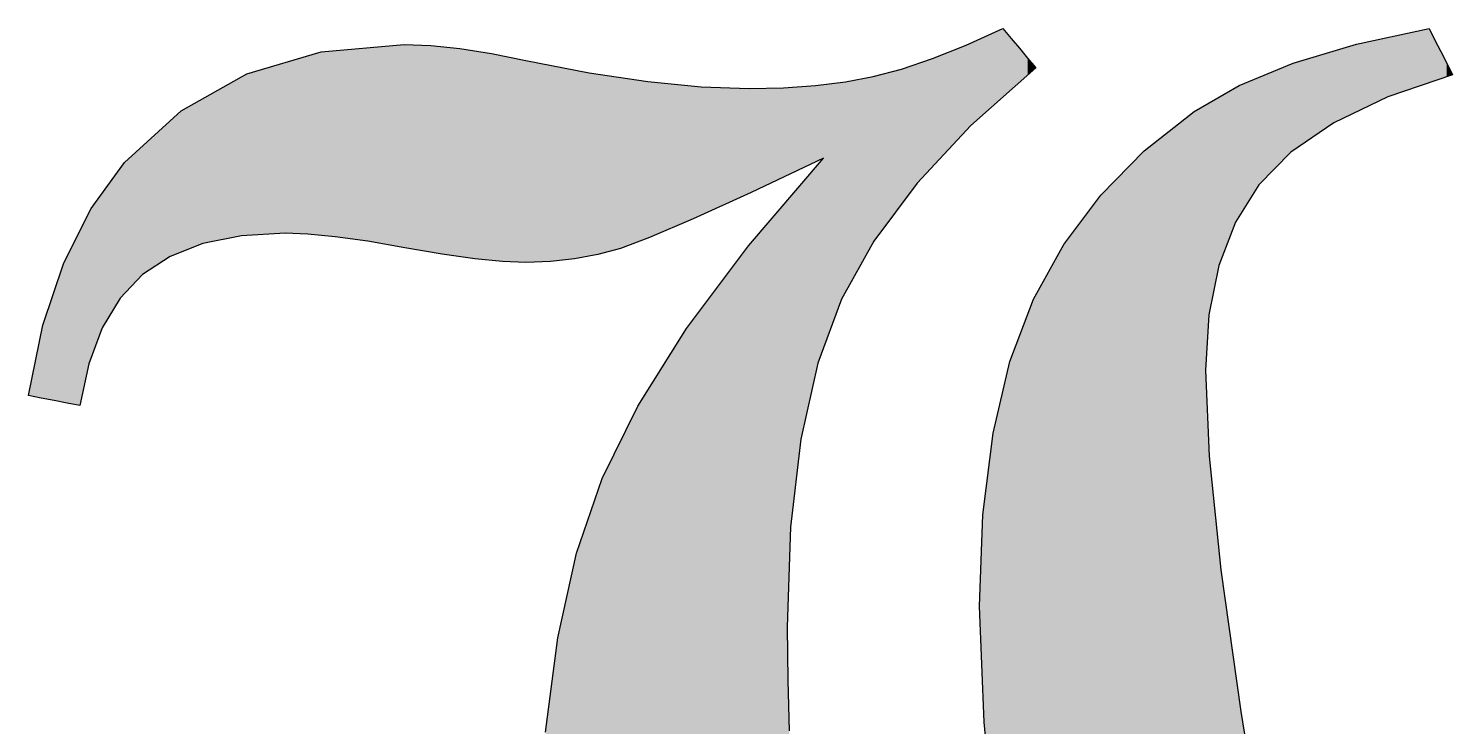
# Model space of a CAD drawing. Extents: x 71.7 to 141.5, y 142.1 to 180.9.
# Drawn here: x 116.4 to 126.81, y 175.79 to 180.89 of the extents above; entities that cross this region are included whole.
import ezdxf

# ---------------------------------------------------------------- set-up
doc = ezdxf.new("R2010")
doc.units = 0
doc.layers.add('SVG8', color=7, linetype='CONTINUOUS')

# ---------------------------------------------------------------- blocks, each defined once
blk = doc.blocks.new('*U5')
at = {"layer": 'SVG8', "color": 7}
for points in [[(123.388, 180.264), (123.38, 180.821), (123.388, 180.825)], [(123.454, 180.322), (123.388, 180.825), (123.454, 180.855)], [(123.388, 180.264), (123.388, 180.825), (123.454, 180.322)], [(123.483, 180.348), (123.454, 180.855), (123.483, 180.868)], [(123.454, 180.322), (123.454, 180.855), (123.483, 180.348)], [(123.487, 180.352), (123.483, 180.868), (123.487, 180.87)], [(123.483, 180.348), (123.483, 180.868), (123.487, 180.352)], [(123.526, 180.387), (123.487, 180.87), (123.526, 180.887)], [(123.487, 180.352), (123.487, 180.87), (123.526, 180.387)], [(123.526, 180.387), (123.526, 180.887), (123.577, 180.432)], [(123.577, 180.432), (123.526, 180.887), (123.577, 180.826)], [(123.577, 180.432), (123.577, 180.826), (123.586, 180.44)], [(123.586, 180.44), (123.577, 180.826), (123.586, 180.815)], [(126.642, 180.491), (126.339, 180.822), (126.642, 180.887)], [(126.642, 180.491), (126.642, 180.887), (126.684, 180.506)], [(126.684, 180.506), (126.642, 180.887), (126.684, 180.803)], [(118.645, 179.366), (118.551, 180.717), (118.645, 180.725)], [(118.709, 179.357), (118.645, 180.725), (118.709, 180.731)], [(118.645, 179.366), (118.645, 180.725), (118.709, 179.357)], [(118.876, 179.334), (118.709, 180.731), (118.876, 180.746)], [(118.709, 179.357), (118.709, 180.731), (118.876, 179.334)], [(118.876, 179.334), (118.876, 180.746), (118.882, 179.333)], [(118.882, 179.333), (118.876, 180.746), (118.882, 180.746)], [(118.941, 179.322), (118.882, 180.746), (118.941, 180.752)], [(118.882, 179.333), (118.882, 180.746), (118.941, 179.322)], [(118.98, 179.316), (118.941, 180.752), (118.98, 180.755)], [(118.941, 179.322), (118.941, 180.752), (118.98, 179.316)], [(119.064, 179.301), (118.98, 180.755), (119.064, 180.763)], [(118.98, 179.316), (118.98, 180.755), (119.064, 179.301)], [(119.148, 179.287), (119.064, 180.763), (119.148, 180.77)], [(119.064, 179.301), (119.064, 180.763), (119.148, 179.287)], [(119.148, 179.287), (119.148, 180.77), (119.154, 179.286)], [(119.154, 179.286), (119.148, 180.77), (119.154, 180.77)], [(119.154, 179.286), (119.154, 180.77), (119.256, 179.268)], [(119.256, 179.268), (119.154, 180.77), (119.256, 180.766)], [(119.256, 179.268), (119.256, 180.766), (119.343, 179.253)], [(119.343, 179.253), (119.256, 180.766), (119.343, 180.763)], [(119.343, 179.253), (119.343, 180.763), (119.361, 179.25)], [(119.361, 179.25), (119.343, 180.763), (119.361, 180.761)], [(119.361, 179.25), (119.361, 180.761), (119.427, 179.239)], [(119.427, 179.239), (119.361, 180.761), (119.427, 180.754)], [(119.427, 179.239), (119.427, 180.754), (119.475, 179.232)], [(119.475, 179.232), (119.427, 180.754), (119.475, 180.749)], [(119.475, 179.232), (119.475, 180.749), (119.556, 179.22)], [(119.556, 179.22), (119.475, 180.749), (119.556, 180.741)], [(119.556, 179.22), (119.556, 180.741), (119.597, 179.215)], [(119.597, 179.215), (119.556, 180.741), (119.597, 180.734)], [(119.597, 179.215), (119.597, 180.734), (119.665, 179.205)], [(119.665, 179.205), (119.597, 180.734), (119.665, 180.724)], [(119.665, 179.205), (119.665, 180.724), (119.726, 179.199)], [(119.726, 179.199), (119.665, 180.724), (119.726, 180.714)], [(123.258, 180.142), (123.075, 180.693), (123.258, 180.766)], [(123.292, 180.179), (123.258, 180.766), (123.292, 180.782)], [(123.258, 180.142), (123.258, 180.766), (123.292, 180.179)], [(123.355, 180.235), (123.292, 180.782), (123.355, 180.81)], [(123.292, 180.179), (123.292, 180.782), (123.355, 180.235)], [(123.364, 180.242), (123.355, 180.81), (123.364, 180.814)], [(123.355, 180.235), (123.355, 180.81), (123.364, 180.242)], [(123.38, 180.256), (123.364, 180.814), (123.38, 180.821)], [(123.364, 180.242), (123.364, 180.814), (123.38, 180.256)], [(123.38, 180.256), (123.38, 180.821), (123.388, 180.264)], [(123.586, 180.44), (123.586, 180.815), (123.629, 180.477)], [(123.629, 180.477), (123.586, 180.815), (123.629, 180.764)], [(123.629, 180.477), (123.629, 180.764), (123.646, 180.493)], [(123.646, 180.493), (123.629, 180.764), (123.646, 180.743)], [(123.646, 180.493), (123.646, 180.743), (123.652, 180.498)], [(123.652, 180.498), (123.646, 180.743), (123.652, 180.736)], [(123.652, 180.498), (123.652, 180.736), (123.706, 180.546)], [(123.706, 180.546), (123.652, 180.736), (123.706, 180.671)], [(125.937, 180.192), (125.934, 180.72), (125.937, 180.72)], [(125.946, 180.198), (125.937, 180.72), (125.946, 180.723)], [(125.937, 180.192), (125.937, 180.72), (125.946, 180.198)], [(125.955, 180.202), (125.946, 180.723), (125.955, 180.726)], [(125.946, 180.198), (125.946, 180.723), (125.955, 180.202)], [(125.968, 180.209), (125.955, 180.726), (125.968, 180.73)], [(125.955, 180.202), (125.955, 180.726), (125.968, 180.209)], [(125.973, 180.211), (125.968, 180.73), (125.973, 180.731)], [(125.968, 180.209), (125.968, 180.73), (125.973, 180.211)], [(126.11, 180.277), (125.973, 180.731), (126.11, 180.772)], [(125.973, 180.211), (125.973, 180.731), (126.11, 180.277)], [(126.339, 180.387), (126.11, 180.772), (126.339, 180.822)], [(126.11, 180.277), (126.11, 180.772), (126.339, 180.387)], [(126.339, 180.387), (126.339, 180.822), (126.642, 180.491)], [(126.684, 180.506), (126.684, 180.803), (126.727, 180.521)], [(126.727, 180.521), (126.684, 180.803), (126.727, 180.719)], [(118.28, 179.393), (118.198, 180.614), (118.28, 180.639)], [(118.37, 179.389), (118.28, 180.639), (118.37, 180.666)], [(118.28, 179.393), (118.28, 180.639), (118.37, 179.389)], [(118.445, 179.386), (118.37, 180.666), (118.445, 180.688)], [(118.37, 179.389), (118.37, 180.666), (118.445, 179.386)], [(118.475, 179.383), (118.445, 180.688), (118.475, 180.697)], [(118.445, 179.386), (118.445, 180.688), (118.475, 179.383)], [(118.505, 179.38), (118.475, 180.697), (118.505, 180.706)], [(118.475, 179.383), (118.475, 180.697), (118.505, 179.38)], [(118.54, 179.377), (118.505, 180.706), (118.54, 180.716)], [(118.505, 179.38), (118.505, 180.706), (118.54, 179.377)], [(118.54, 179.377), (118.54, 180.716), (118.541, 179.377)], [(118.541, 179.377), (118.54, 180.716), (118.541, 180.716)], [(118.551, 179.376), (118.541, 180.716), (118.551, 180.717)], [(118.541, 179.377), (118.541, 180.716), (118.551, 179.376)], [(118.551, 179.376), (118.551, 180.717), (118.645, 179.366)], [(119.726, 179.199), (119.726, 180.714), (119.788, 179.193)], [(119.788, 179.193), (119.726, 180.714), (119.788, 180.704)], [(119.788, 179.193), (119.788, 180.704), (119.811, 179.191)], [(119.811, 179.191), (119.788, 180.704), (119.811, 180.699)], [(119.811, 179.191), (119.811, 180.699), (119.868, 179.185)], [(119.868, 179.185), (119.811, 180.699), (119.868, 180.688)], [(119.868, 179.185), (119.868, 180.688), (119.882, 179.184)], [(119.882, 179.184), (119.868, 180.688), (119.882, 180.685)], [(119.882, 179.184), (119.882, 180.685), (119.884, 179.184)], [(119.884, 179.184), (119.882, 180.685), (119.884, 180.684)], [(119.884, 179.184), (119.884, 180.684), (119.9, 179.184)], [(119.9, 179.184), (119.884, 180.684), (119.9, 180.681)], [(119.9, 179.184), (119.9, 180.681), (119.962, 179.181)], [(119.962, 179.181), (119.9, 180.681), (119.962, 180.668)], [(119.962, 179.181), (119.962, 180.668), (120.037, 179.178)], [(120.037, 179.178), (119.962, 180.668), (120.037, 180.653)], [(120.037, 179.178), (120.037, 180.653), (120.048, 179.179)], [(120.048, 179.179), (120.037, 180.653), (120.048, 180.651)], [(120.048, 179.179), (120.048, 180.651), (120.143, 179.182)], [(120.143, 179.182), (120.048, 180.651), (120.143, 180.632)], [(120.143, 179.182), (120.143, 180.632), (120.163, 179.183)], [(120.163, 179.183), (120.143, 180.632), (120.163, 180.629)], [(120.163, 179.183), (120.163, 180.629), (120.182, 179.183)], [(120.182, 179.183), (120.163, 180.629), (120.182, 180.625)], [(120.182, 179.183), (120.182, 180.625), (120.207, 179.184)], [(120.207, 179.184), (120.182, 180.625), (120.207, 180.62)], [(120.207, 179.184), (120.207, 180.62), (120.219, 179.185)], [(120.219, 179.185), (120.207, 180.62), (120.219, 180.618)], [(120.219, 179.185), (120.219, 180.618), (120.252, 179.188)], [(120.252, 179.188), (120.219, 180.618), (120.252, 180.611)], [(122.898, 179.757), (122.784, 180.591), (122.898, 180.629)], [(123.01, 179.877), (122.898, 180.629), (123.01, 180.667)], [(122.898, 179.757), (122.898, 180.629), (123.01, 179.877)], [(123.066, 179.936), (123.01, 180.667), (123.066, 180.689)], [(123.01, 179.877), (123.01, 180.667), (123.066, 179.936)], [(123.075, 179.946), (123.066, 180.689), (123.075, 180.693)], [(123.066, 179.936), (123.066, 180.689), (123.075, 179.946)], [(123.075, 179.946), (123.075, 180.693), (123.258, 180.142)], [(123.706, 180.546), (123.706, 180.671), (123.75, 180.585)], [(123.75, 180.585), (123.706, 180.671), (123.75, 180.618)], [(123.75, 180.585), (123.75, 180.618), (123.766, 180.599)], [(125.631, 179.984), (125.465, 180.558), (125.631, 180.627)], [(125.647, 179.995), (125.631, 180.627), (125.647, 180.633)], [(125.631, 179.984), (125.631, 180.627), (125.631, 179.984)], [(125.631, 179.984), (125.631, 180.627), (125.631, 180.627)], [(125.631, 179.984), (125.631, 180.627), (125.647, 179.995)], [(125.648, 179.996), (125.647, 180.633), (125.648, 180.634)], [(125.647, 179.995), (125.647, 180.633), (125.648, 179.996)], [(125.76, 180.071), (125.648, 180.634), (125.76, 180.667)], [(125.648, 179.996), (125.648, 180.634), (125.76, 180.071)], [(125.828, 180.118), (125.76, 180.667), (125.828, 180.688)], [(125.76, 180.071), (125.76, 180.667), (125.828, 180.118)], [(125.851, 180.133), (125.828, 180.688), (125.851, 180.695)], [(125.828, 180.118), (125.828, 180.688), (125.851, 180.133)], [(125.904, 180.17), (125.851, 180.695), (125.904, 180.711)], [(125.851, 180.133), (125.851, 180.695), (125.904, 180.17)], [(125.934, 180.19), (125.904, 180.711), (125.934, 180.72)], [(125.904, 180.17), (125.904, 180.711), (125.934, 180.19)], [(125.934, 180.19), (125.934, 180.72), (125.937, 180.192)], [(126.727, 180.521), (126.727, 180.719), (126.77, 180.536)], [(126.77, 180.536), (126.727, 180.719), (126.77, 180.635)], [(126.77, 180.536), (126.77, 180.635), (126.812, 180.55)], [(117.959, 179.374), (117.853, 180.474), (117.959, 180.533)], [(117.998, 179.376), (117.959, 180.533), (117.998, 180.555)], [(117.959, 179.374), (117.959, 180.533), (117.998, 179.376)], [(118.01, 179.377), (117.998, 180.555), (118.01, 180.558)], [(117.998, 179.376), (117.998, 180.555), (118.01, 179.377)], [(118.034, 179.379), (118.01, 180.558), (118.034, 180.566)], [(118.01, 179.377), (118.01, 180.558), (118.034, 179.379)], [(118.049, 179.379), (118.034, 180.566), (118.049, 180.57)], [(118.034, 179.379), (118.034, 180.566), (118.049, 179.379)], [(118.189, 179.388), (118.049, 180.57), (118.189, 180.612)], [(118.049, 179.379), (118.049, 180.57), (118.189, 179.388)], [(118.198, 179.388), (118.189, 180.612), (118.198, 180.614)], [(118.189, 179.388), (118.189, 180.612), (118.198, 179.388)], [(118.198, 179.388), (118.198, 180.614), (118.28, 179.393)], [(120.252, 179.188), (120.252, 180.611), (120.271, 179.19)], [(120.271, 179.19), (120.252, 180.611), (120.271, 180.608)], [(120.271, 179.19), (120.271, 180.608), (120.395, 179.204)], [(120.395, 179.204), (120.271, 180.608), (120.395, 180.584)], [(120.395, 179.204), (120.395, 180.584), (120.409, 179.206)], [(120.409, 179.206), (120.395, 180.584), (120.409, 180.581)], [(120.409, 179.206), (120.409, 180.581), (120.445, 179.213)], [(120.445, 179.213), (120.409, 180.581), (120.445, 180.574)], [(120.445, 179.213), (120.445, 180.574), (120.457, 179.216)], [(120.457, 179.216), (120.445, 180.574), (120.457, 180.572)], [(120.457, 179.216), (120.457, 180.572), (120.502, 179.224)], [(120.502, 179.224), (120.457, 180.572), (120.502, 180.563)], [(120.502, 179.224), (120.502, 180.563), (120.559, 179.235)], [(120.559, 179.235), (120.502, 180.563), (120.559, 180.555)], [(120.559, 179.235), (120.559, 180.555), (120.565, 179.236)], [(120.565, 179.236), (120.559, 180.555), (120.565, 180.554)], [(120.565, 179.236), (120.565, 180.554), (120.597, 179.244)], [(120.597, 179.244), (120.565, 180.554), (120.597, 180.549)], [(120.597, 179.244), (120.597, 180.549), (120.616, 179.25)], [(120.616, 179.25), (120.597, 180.549), (120.616, 180.546)], [(120.616, 179.25), (120.616, 180.546), (120.668, 179.264)], [(120.668, 179.264), (120.616, 180.546), (120.668, 180.538)], [(120.668, 179.264), (120.668, 180.538), (120.729, 179.281)], [(120.729, 179.281), (120.668, 180.538), (120.729, 180.529)], [(120.729, 179.281), (120.729, 180.529), (120.738, 179.284)], [(120.738, 179.284), (120.729, 180.529), (120.738, 180.528)], [(120.738, 179.284), (120.738, 180.528), (120.774, 179.297)], [(120.774, 179.297), (120.738, 180.528), (120.774, 180.522)], [(120.774, 179.297), (120.774, 180.522), (120.78, 179.3)], [(120.78, 179.3), (120.774, 180.522), (120.78, 180.521)], [(120.78, 179.3), (120.78, 180.521), (120.794, 179.305)], [(120.794, 179.305), (120.78, 180.521), (120.794, 180.519)], [(120.794, 179.305), (120.794, 180.519), (120.811, 179.311)], [(120.811, 179.311), (120.794, 180.519), (120.811, 180.517)], [(120.811, 179.311), (120.811, 180.517), (120.836, 179.32)], [(120.836, 179.32), (120.811, 180.517), (120.836, 180.513)], [(120.836, 179.32), (120.836, 180.513), (120.857, 179.328)], [(120.857, 179.328), (120.836, 180.513), (120.857, 180.51)], [(122.474, 179.141), (122.385, 180.499), (122.474, 180.516)], [(122.503, 179.192), (122.474, 180.516), (122.503, 180.521)], [(122.474, 179.141), (122.474, 180.516), (122.503, 179.192)], [(122.527, 179.236), (122.503, 180.521), (122.527, 180.526)], [(122.503, 179.192), (122.503, 180.521), (122.527, 179.236)], [(122.532, 179.244), (122.527, 180.526), (122.532, 180.527)], [(122.527, 179.236), (122.527, 180.526), (122.532, 179.244)], [(122.545, 179.268), (122.532, 180.527), (122.545, 180.529)], [(122.532, 179.244), (122.532, 180.527), (122.545, 179.268)], [(122.578, 179.327), (122.545, 180.529), (122.578, 180.536)], [(122.545, 179.268), (122.545, 180.529), (122.578, 179.327)], [(122.582, 179.334), (122.578, 180.536), (122.582, 180.537)], [(122.578, 179.327), (122.578, 180.536), (122.582, 179.334)], [(122.668, 179.45), (122.582, 180.537), (122.668, 180.56)], [(122.582, 179.334), (122.582, 180.537), (122.668, 179.45)], [(122.761, 179.573), (122.668, 180.56), (122.761, 180.584)], [(122.668, 179.45), (122.668, 180.56), (122.761, 179.573)], [(122.784, 179.604), (122.761, 180.584), (122.784, 180.591)], [(122.761, 179.573), (122.761, 180.584), (122.784, 179.604)], [(122.784, 179.604), (122.784, 180.591), (122.898, 179.757)], [(125.396, 179.745), (125.264, 180.475), (125.396, 180.53)], [(125.465, 179.815), (125.396, 180.53), (125.465, 180.558)], [(125.396, 179.745), (125.396, 180.53), (125.465, 179.815)], [(125.465, 179.815), (125.465, 180.558), (125.631, 179.984)], [(117.792, 179.34), (117.695, 180.385), (117.792, 180.439)], [(117.853, 179.353), (117.792, 180.439), (117.853, 180.474)], [(117.792, 179.34), (117.792, 180.439), (117.853, 179.353)], [(117.853, 179.353), (117.853, 180.474), (117.959, 179.374)], [(120.857, 179.328), (120.857, 180.51), (120.929, 179.355)], [(120.929, 179.355), (120.857, 180.51), (120.929, 180.499)], [(120.929, 179.355), (120.929, 180.499), (120.943, 179.36)], [(120.943, 179.36), (120.929, 180.499), (120.943, 180.498)], [(120.943, 179.36), (120.943, 180.498), (121.213, 179.476)], [(121.213, 179.476), (120.943, 180.498), (121.213, 180.471)], [(121.213, 179.476), (121.213, 180.471), (121.218, 179.478)], [(121.218, 179.478), (121.213, 180.471), (121.218, 180.471)], [(121.218, 179.478), (121.218, 180.471), (121.222, 179.48)], [(121.222, 179.48), (121.218, 180.471), (121.222, 180.47)], [(121.222, 179.48), (121.222, 180.47), (121.261, 179.497)], [(121.261, 179.497), (121.222, 180.47), (121.261, 180.466)], [(121.261, 179.497), (121.261, 180.466), (121.265, 179.499)], [(121.265, 179.499), (121.261, 180.466), (121.265, 180.466)], [(121.265, 179.499), (121.265, 180.466), (121.319, 179.523)], [(121.319, 179.523), (121.265, 180.466), (121.319, 180.461)], [(121.319, 179.523), (121.319, 180.461), (121.578, 179.641)], [(121.578, 179.641), (121.319, 180.461), (121.578, 180.451)], [(121.578, 179.641), (121.578, 180.451), (121.584, 179.644)], [(121.584, 179.644), (121.578, 180.451), (121.584, 180.451)], [(121.584, 179.644), (121.584, 180.451), (121.665, 179.681)], [(121.665, 179.681), (121.584, 180.451), (121.665, 180.448)], [(121.665, 179.681), (121.665, 180.448), (121.67, 179.683)], [(121.67, 179.683), (121.665, 180.448), (121.67, 180.448)], [(121.67, 179.683), (121.67, 180.448), (121.685, 179.69)], [(121.685, 179.69), (121.67, 180.448), (121.685, 180.448)], [(121.843, 179.765), (121.685, 180.448), (121.843, 180.452)], [(121.685, 179.69), (121.685, 180.448), (121.843, 179.765)], [(121.843, 179.765), (121.843, 180.452), (121.848, 179.767)], [(121.848, 179.767), (121.843, 180.452), (121.848, 180.452)], [(121.848, 179.767), (121.848, 180.452), (121.872, 179.779)], [(121.872, 179.779), (121.848, 180.452), (121.872, 180.452)], [(121.921, 179.802), (121.872, 180.452), (121.921, 180.453)], [(121.872, 179.779), (121.872, 180.452), (121.921, 179.802)], [(121.949, 179.815), (121.921, 180.453), (121.949, 180.455)], [(121.921, 179.802), (121.921, 180.453), (121.949, 179.815)], [(121.953, 179.817), (121.949, 180.455), (121.953, 180.456)], [(121.949, 179.815), (121.949, 180.455), (121.953, 179.817)], [(121.953, 179.817), (121.953, 180.456), (121.964, 179.822)], [(121.964, 179.822), (121.953, 180.456), (121.964, 180.456)], [(121.974, 179.827), (121.964, 180.456), (121.974, 180.457)], [(121.964, 179.822), (121.964, 180.456), (121.974, 179.827)], [(121.982, 179.831), (121.974, 180.457), (121.982, 180.458)], [(121.974, 179.827), (121.974, 180.457), (121.982, 179.831)], [(122.008, 179.843), (121.982, 180.458), (122.008, 180.459)], [(121.982, 179.831), (121.982, 180.458), (122.008, 179.843)], [(122.031, 179.854), (122.008, 180.459), (122.031, 180.461)], [(122.008, 179.843), (122.008, 180.459), (122.031, 179.854)], [(122.048, 179.862), (122.031, 180.461), (122.048, 180.462)], [(122.031, 179.854), (122.031, 180.461), (122.048, 179.862)], [(122.075, 179.875), (122.048, 180.462), (122.075, 180.464)], [(122.048, 179.862), (122.048, 180.462), (122.075, 179.875)], [(122.075, 179.875), (122.075, 180.464), (122.081, 179.878)], [(122.081, 179.878), (122.075, 180.464), (122.081, 180.464)], [(122.156, 179.913), (122.081, 180.464), (122.156, 180.47)], [(122.081, 179.878), (122.081, 180.464), (122.156, 179.913)], [(122.156, 179.913), (122.156, 180.47), (122.158, 179.914)], [(122.158, 179.914), (122.156, 180.47), (122.158, 180.47)], [(122.166, 179.918), (122.158, 180.47), (122.166, 180.471)], [(122.158, 179.914), (122.158, 180.47), (122.166, 179.918)], [(122.172, 179.92), (122.166, 180.471), (122.172, 180.472)], [(122.166, 179.918), (122.166, 180.471), (122.172, 179.92)], [(122.213, 179.94), (122.172, 180.472), (122.213, 180.477)], [(122.172, 179.92), (122.172, 180.472), (122.213, 179.94)], [(122.262, 178.685), (122.213, 180.477), (122.262, 180.483)], [(122.213, 178.553), (122.213, 180.477), (122.262, 178.685)], [(122.292, 178.767), (122.262, 180.483), (122.292, 180.487)], [(122.262, 178.685), (122.262, 180.483), (122.292, 178.767)], [(122.303, 178.797), (122.292, 180.487), (122.303, 180.488)], [(122.292, 178.767), (122.292, 180.487), (122.303, 178.797)], [(122.345, 178.91), (122.303, 180.488), (122.345, 180.493)], [(122.303, 178.797), (122.303, 180.488), (122.345, 178.91)], [(122.375, 178.963), (122.345, 180.493), (122.375, 180.497)], [(122.345, 178.91), (122.345, 180.493), (122.375, 178.963)], [(122.377, 178.967), (122.375, 180.497), (122.377, 180.498)], [(122.375, 178.963), (122.375, 180.497), (122.377, 178.967)], [(122.385, 178.983), (122.377, 180.498), (122.385, 180.499)], [(122.377, 178.967), (122.377, 180.498), (122.385, 178.983)], [(122.385, 178.983), (122.385, 180.499), (122.474, 179.141)], [(125.225, 179.472), (125.12, 180.394), (125.225, 180.455)], [(125.252, 179.514), (125.225, 180.455), (125.252, 180.47)], [(125.225, 179.472), (125.225, 180.455), (125.252, 179.514)], [(125.264, 179.533), (125.252, 180.47), (125.264, 180.475)], [(125.252, 179.514), (125.252, 180.47), (125.264, 179.533)], [(125.264, 179.533), (125.264, 180.475), (125.396, 179.745)], [(117.657, 179.309), (117.544, 180.3), (117.657, 180.363)], [(117.678, 179.317), (117.657, 180.363), (117.678, 180.375)], [(117.657, 179.309), (117.657, 180.363), (117.678, 179.317)], [(117.695, 179.321), (117.678, 180.375), (117.695, 180.385)], [(117.678, 179.317), (117.678, 180.375), (117.695, 179.321)], [(117.695, 179.321), (117.695, 180.385), (117.792, 179.34)], [(125.006, 167.574), (124.925, 180.282), (125.006, 180.328)], [(125.03, 178.796), (125.006, 180.328), (125.03, 180.342)], [(125.006, 178.393), (125.006, 180.328), (125.03, 178.796)], [(125.034, 178.817), (125.03, 180.342), (125.034, 180.345)], [(125.03, 178.796), (125.03, 180.342), (125.034, 178.817)], [(125.088, 179.082), (125.034, 180.345), (125.088, 180.376)], [(125.034, 178.817), (125.034, 180.345), (125.088, 179.082)], [(125.103, 179.156), (125.088, 180.376), (125.103, 180.384)], [(125.088, 179.082), (125.088, 180.376), (125.103, 179.156)], [(125.12, 179.2), (125.103, 180.384), (125.12, 180.394)], [(125.103, 179.156), (125.103, 180.384), (125.12, 179.2)], [(125.12, 179.2), (125.12, 180.394), (125.225, 179.472)], [(117.437, 179.223), (117.404, 180.181), (117.437, 180.211)], [(117.519, 179.255), (117.437, 180.211), (117.519, 180.286)], [(117.437, 179.223), (117.437, 180.211), (117.519, 179.255)], [(117.54, 179.263), (117.519, 180.286), (117.54, 180.297)], [(117.519, 179.255), (117.519, 180.286), (117.54, 179.263)], [(117.544, 179.265), (117.54, 180.297), (117.544, 180.3)], [(117.54, 179.263), (117.54, 180.297), (117.544, 179.265)], [(117.544, 179.265), (117.544, 180.3), (117.657, 179.309)], [(124.925, 167.477), (124.74, 180.137), (124.925, 180.282)], [(124.925, 167.477), (124.925, 180.282), (125.006, 167.574)], [(117.345, 179.162), (117.267, 180.056), (117.345, 180.127)], [(117.404, 179.201), (117.345, 180.127), (117.404, 180.181)], [(117.345, 179.162), (117.345, 180.127), (117.404, 179.201)], [(117.404, 179.201), (117.404, 180.181), (117.437, 179.223)], [(124.74, 167.258), (124.559, 179.995), (124.74, 180.137)], [(124.74, 167.258), (124.74, 180.137), (124.925, 167.477)], [(117.236, 179.09), (117.195, 179.99), (117.236, 180.028)], [(117.248, 179.098), (117.236, 180.028), (117.248, 180.039)], [(117.236, 179.09), (117.236, 180.028), (117.248, 179.098)], [(117.267, 179.11), (117.248, 180.039), (117.267, 180.056)], [(117.248, 179.098), (117.248, 180.039), (117.267, 179.11)], [(117.267, 179.11), (117.267, 180.056), (117.345, 179.162)], [(124.559, 167.097), (124.351, 179.782), (124.559, 179.995)], [(124.559, 167.097), (124.559, 179.995), (124.74, 167.258)], [(117.105, 178.952), (117.072, 179.864), (117.105, 179.909)], [(117.123, 178.97), (117.105, 179.909), (117.123, 179.925)], [(117.105, 178.952), (117.105, 179.909), (117.123, 178.97)], [(117.136, 178.985), (117.123, 179.925), (117.136, 179.937)], [(117.123, 178.97), (117.123, 179.925), (117.136, 178.985)], [(117.195, 179.046), (117.136, 179.937), (117.195, 179.99)], [(117.136, 178.985), (117.136, 179.937), (117.195, 179.046)], [(117.195, 179.046), (117.195, 179.99), (117.236, 179.09)], [(122.172, 178.442), (122.166, 179.885), (122.172, 179.892)], [(122.213, 178.553), (122.172, 179.892), (122.213, 179.94)], [(122.172, 178.442), (122.172, 179.892), (122.213, 178.553)], [(117.051, 178.881), (116.979, 179.735), (117.051, 179.834)], [(117.068, 178.909), (117.051, 179.834), (117.068, 179.857)], [(117.051, 178.881), (117.051, 179.834), (117.068, 178.909)], [(117.072, 178.917), (117.068, 179.857), (117.072, 179.864)], [(117.068, 178.909), (117.068, 179.857), (117.072, 178.917)], [(117.072, 178.917), (117.072, 179.864), (117.105, 178.952)], [(122.081, 178.034), (122.075, 179.779), (122.081, 179.786)], [(122.156, 178.369), (122.081, 179.786), (122.156, 179.873)], [(122.081, 178.034), (122.081, 179.786), (122.156, 178.369)], [(122.158, 178.38), (122.156, 179.873), (122.158, 179.876)], [(122.156, 178.369), (122.156, 179.873), (122.158, 178.38)], [(122.166, 178.417), (122.158, 179.876), (122.166, 179.885)], [(122.158, 178.38), (122.158, 179.876), (122.166, 178.417)], [(122.166, 178.417), (122.166, 179.885), (122.172, 178.442)], [(116.941, 178.7), (116.892, 179.615), (116.941, 179.684)], [(116.979, 178.761), (116.941, 179.684), (116.979, 179.735)], [(116.941, 178.7), (116.941, 179.684), (116.979, 178.761)], [(116.979, 178.761), (116.979, 179.735), (117.051, 178.881)], [(122.008, 177.538), (121.982, 179.67), (122.008, 179.7)], [(122.031, 177.738), (122.008, 179.7), (122.031, 179.727)], [(122.008, 177.538), (122.008, 179.7), (122.031, 177.738)], [(122.048, 177.887), (122.031, 179.727), (122.048, 179.747)], [(122.031, 177.738), (122.031, 179.727), (122.048, 177.887)], [(122.075, 178.008), (122.048, 179.747), (122.075, 179.779)], [(122.048, 177.887), (122.048, 179.747), (122.075, 178.008)], [(122.075, 178.008), (122.075, 179.779), (122.081, 178.034)], [(124.294, 169.221), (124.241, 179.67), (124.294, 179.724)], [(124.295, 169.213), (124.294, 179.724), (124.295, 179.725)], [(124.294, 169.221), (124.294, 179.724), (124.295, 169.213)], [(124.322, 168.651), (124.295, 179.725), (124.322, 179.753)], [(124.295, 169.213), (124.295, 179.725), (124.322, 168.651)], [(124.351, 166.913), (124.322, 179.753), (124.351, 179.782)], [(124.322, 166.895), (124.322, 179.753), (124.351, 166.913)], [(124.351, 166.913), (124.351, 179.782), (124.559, 167.097)], [(116.892, 178.567), (116.86, 179.572), (116.892, 179.615)], [(116.892, 178.567), (116.892, 179.615), (116.941, 178.7)], [(121.921, 169.161), (121.872, 179.542), (121.921, 179.598)], [(121.949, 169.194), (121.921, 179.598), (121.949, 179.632)], [(121.921, 169.161), (121.921, 179.598), (121.949, 169.194)], [(121.953, 176.625), (121.949, 179.632), (121.953, 179.636)], [(121.949, 176.517), (121.949, 179.632), (121.953, 176.625)], [(121.964, 176.949), (121.953, 179.636), (121.964, 179.649)], [(121.953, 176.625), (121.953, 179.636), (121.964, 176.949)], [(121.974, 177.245), (121.964, 179.649), (121.974, 179.661)], [(121.964, 176.949), (121.964, 179.649), (121.974, 177.245)], [(121.982, 177.317), (121.974, 179.661), (121.982, 179.67)], [(121.974, 177.245), (121.974, 179.661), (121.982, 177.317)], [(121.982, 177.317), (121.982, 179.67), (122.008, 177.538)], [(124.209, 170.007), (124.075, 179.447), (124.209, 179.626)], [(124.212, 169.981), (124.209, 179.626), (124.212, 179.631)], [(124.209, 170.007), (124.209, 179.626), (124.212, 169.981)], [(124.241, 169.71), (124.212, 179.631), (124.241, 179.67)], [(124.212, 169.981), (124.212, 179.631), (124.241, 169.71)], [(124.241, 169.71), (124.241, 179.67), (124.294, 169.221)], [(116.843, 178.438), (116.799, 179.45), (116.843, 179.538)], [(116.86, 178.483), (116.843, 179.538), (116.86, 179.572)], [(116.843, 178.438), (116.843, 179.538), (116.86, 178.483)], [(116.86, 178.483), (116.86, 179.572), (116.892, 178.567)], [(121.843, 169.083), (121.685, 179.322), (121.843, 179.507)], [(121.848, 169.087), (121.843, 179.507), (121.848, 179.513)], [(121.843, 169.083), (121.843, 179.507), (121.848, 169.087)], [(121.872, 169.105), (121.848, 179.513), (121.872, 179.542)], [(121.848, 169.087), (121.848, 179.513), (121.872, 169.105)], [(121.872, 169.105), (121.872, 179.542), (121.921, 169.161)], [(116.778, 178.133), (116.684, 179.222), (116.778, 179.409)], [(116.799, 178.23), (116.778, 179.409), (116.799, 179.45)], [(116.778, 178.133), (116.778, 179.409), (116.799, 178.23)], [(116.799, 178.23), (116.799, 179.45), (116.843, 178.438)], [(124.067, 171.007), (123.972, 179.309), (124.067, 179.436)], [(124.075, 170.956), (124.067, 179.436), (124.075, 179.447)], [(124.067, 171.007), (124.067, 179.436), (124.075, 170.956)], [(124.075, 170.956), (124.075, 179.447), (124.209, 170.007)], [(121.665, 168.953), (121.584, 179.192), (121.665, 179.299)], [(121.67, 168.957), (121.665, 179.299), (121.67, 179.305)], [(121.665, 168.953), (121.665, 179.299), (121.67, 168.957)], [(121.685, 168.968), (121.67, 179.305), (121.685, 179.322)], [(121.67, 168.957), (121.67, 179.305), (121.685, 168.968)], [(121.685, 168.968), (121.685, 179.322), (121.843, 169.083)], [(123.972, 171.591), (123.922, 179.219), (123.972, 179.309)], [(123.972, 171.591), (123.972, 179.309), (124.067, 171.007)], [(116.661, 178.156), (116.59, 178.965), (116.661, 179.175)], [(116.67, 178.154), (116.661, 179.175), (116.67, 179.193)], [(116.661, 178.156), (116.661, 179.175), (116.67, 178.154)], [(116.684, 178.152), (116.67, 179.193), (116.684, 179.222)], [(116.67, 178.154), (116.67, 179.193), (116.684, 178.152)], [(116.684, 178.152), (116.684, 179.222), (116.778, 178.133)], [(121.578, 168.891), (121.319, 178.837), (121.578, 179.183)], [(121.584, 168.894), (121.578, 179.183), (121.584, 179.192)], [(121.578, 168.891), (121.578, 179.183), (121.584, 168.894)], [(121.584, 168.894), (121.584, 179.192), (121.665, 168.953)], [(123.922, 171.897), (123.883, 179.149), (123.922, 179.219)], [(123.922, 171.897), (123.922, 179.219), (123.972, 171.591)], [(123.868, 172.227), (123.766, 178.938), (123.868, 179.122)], [(123.883, 172.137), (123.868, 179.122), (123.883, 179.149)], [(123.868, 172.227), (123.868, 179.122), (123.883, 172.137)], [(123.883, 172.137), (123.883, 179.149), (123.922, 171.897)], [(116.59, 178.17), (116.538, 178.809), (116.59, 178.965)], [(116.59, 178.17), (116.59, 178.965), (116.661, 178.156)], [(123.75, 172.954), (123.706, 178.794), (123.75, 178.91)], [(123.766, 172.858), (123.75, 178.91), (123.766, 178.938)], [(123.75, 172.954), (123.75, 178.91), (123.766, 172.858)], [(123.766, 172.858), (123.766, 178.938), (123.868, 172.227)], [(116.538, 178.18), (116.508, 178.72), (116.538, 178.809)], [(116.538, 178.18), (116.538, 178.809), (116.59, 178.17)], [(121.261, 168.731), (121.222, 178.708), (121.261, 178.761)], [(121.265, 168.733), (121.261, 178.761), (121.265, 178.766)], [(121.261, 168.731), (121.261, 178.761), (121.265, 168.733)], [(121.319, 168.76), (121.265, 178.766), (121.319, 178.837)], [(121.265, 168.733), (121.265, 178.766), (121.319, 168.76)], [(121.319, 168.76), (121.319, 178.837), (121.578, 168.891)], [(123.706, 173.225), (123.652, 178.653), (123.706, 178.794)], [(123.706, 173.225), (123.706, 178.794), (123.75, 172.954)], [(116.496, 178.188), (116.474, 178.553), (116.496, 178.662)], [(116.508, 178.186), (116.496, 178.662), (116.508, 178.72)], [(116.496, 178.188), (116.496, 178.662), (116.508, 178.186)], [(116.508, 178.186), (116.508, 178.72), (116.538, 178.18)], [(121.213, 168.708), (120.943, 178.267), (121.213, 178.696)], [(121.218, 168.71), (121.213, 178.696), (121.218, 178.703)], [(121.213, 168.708), (121.213, 178.696), (121.218, 168.71)], [(121.222, 168.712), (121.218, 178.703), (121.222, 178.708)], [(121.218, 168.71), (121.218, 178.703), (121.222, 168.712)], [(121.222, 168.712), (121.222, 178.708), (121.261, 168.731)], [(123.652, 173.556), (123.646, 178.637), (123.652, 178.653)], [(123.652, 173.556), (123.652, 178.653), (123.706, 173.225)], [(116.474, 178.193), (116.402, 178.207), (116.474, 178.553)], [(116.474, 178.193), (116.474, 178.553), (116.496, 178.188)], [(123.629, 173.73), (123.586, 178.48), (123.629, 178.592)], [(123.646, 173.601), (123.629, 178.592), (123.646, 178.637)], [(123.629, 173.73), (123.629, 178.592), (123.646, 173.601)], [(123.646, 173.601), (123.646, 178.637), (123.652, 173.556)], [(123.577, 174.114), (123.526, 178.24), (123.577, 178.456)], [(123.586, 174.047), (123.577, 178.456), (123.586, 178.48)], [(123.577, 174.114), (123.577, 178.456), (123.586, 174.047)], [(123.586, 174.047), (123.586, 178.48), (123.629, 173.73)], [(125.006, 167.574), (125.006, 178.393), (125.03, 167.603)], [(125.03, 167.603), (125.006, 178.393), (125.03, 177.857)], [(120.929, 168.607), (120.857, 178.13), (120.929, 178.245)], [(120.943, 168.612), (120.929, 178.245), (120.943, 178.267)], [(120.929, 168.607), (120.929, 178.245), (120.943, 168.612)], [(120.943, 168.612), (120.943, 178.267), (121.213, 168.708)], [(123.526, 174.493), (123.487, 178.074), (123.526, 178.24)], [(123.526, 174.493), (123.526, 178.24), (123.577, 174.114)], [(120.857, 168.581), (120.836, 178.087), (120.857, 178.13)], [(120.857, 168.581), (120.857, 178.13), (120.929, 168.607)], [(120.811, 170.935), (120.794, 178.002), (120.811, 178.037)], [(120.836, 170.467), (120.811, 178.037), (120.836, 178.087)], [(120.811, 170.935), (120.811, 178.037), (120.836, 170.467)], [(120.836, 168.574), (120.836, 178.087), (120.857, 168.581)], [(123.483, 174.825), (123.454, 177.932), (123.483, 178.057)], [(123.487, 174.784), (123.483, 178.057), (123.487, 178.074)], [(123.483, 174.825), (123.483, 178.057), (123.487, 174.784)], [(123.487, 174.784), (123.487, 178.074), (123.526, 174.493)], [(120.774, 171.381), (120.738, 177.888), (120.774, 177.961)], [(120.78, 171.347), (120.774, 177.961), (120.78, 177.974)], [(120.774, 171.381), (120.774, 177.961), (120.78, 171.347)], [(120.794, 171.27), (120.78, 177.974), (120.794, 178.002)], [(120.78, 171.347), (120.78, 177.974), (120.794, 171.27)], [(120.794, 171.27), (120.794, 178.002), (120.811, 170.935)], [(123.454, 175.135), (123.388, 177.404), (123.454, 177.932)], [(123.454, 175.135), (123.454, 177.932), (123.483, 174.825)], [(120.729, 171.628), (120.668, 177.745), (120.729, 177.871)], [(120.738, 171.58), (120.729, 177.871), (120.738, 177.888)], [(120.729, 171.628), (120.729, 177.871), (120.738, 171.58)], [(120.738, 171.58), (120.738, 177.888), (120.774, 171.381)], [(125.03, 167.603), (125.03, 177.857), (125.034, 167.608)], [(125.034, 167.608), (125.03, 177.857), (125.034, 177.764)], [(120.668, 171.971), (120.616, 177.64), (120.668, 177.745)], [(120.668, 171.971), (120.668, 177.745), (120.729, 171.628)], [(125.034, 167.608), (125.034, 177.764), (125.088, 167.672)], [(125.088, 167.672), (125.034, 177.764), (125.088, 177.242)], [(120.597, 172.173), (120.565, 177.51), (120.597, 177.601)], [(120.616, 172.118), (120.597, 177.601), (120.616, 177.64)], [(120.597, 172.173), (120.597, 177.601), (120.616, 172.118)], [(120.616, 172.118), (120.616, 177.64), (120.668, 171.971)], [(120.565, 172.262), (120.559, 177.493), (120.565, 177.51)], [(120.565, 172.262), (120.565, 177.51), (120.597, 172.173)], [(120.559, 172.279), (120.502, 177.326), (120.559, 177.493)], [(120.559, 172.279), (120.559, 177.493), (120.565, 172.262)], [(123.388, 175.821), (123.38, 177.336), (123.388, 177.404)], [(123.388, 175.821), (123.388, 177.404), (123.454, 175.135)], [(120.502, 172.442), (120.457, 177.196), (120.502, 177.326)], [(120.502, 172.442), (120.502, 177.326), (120.559, 172.279)], [(123.38, 176.037), (123.364, 176.907), (123.38, 177.336)], [(123.38, 176.037), (123.38, 177.336), (123.388, 175.821)], [(120.457, 172.569), (120.445, 177.161), (120.457, 177.196)], [(120.457, 172.569), (120.457, 177.196), (120.502, 172.442)], [(125.088, 167.672), (125.088, 177.242), (125.103, 167.696)], [(125.103, 167.696), (125.088, 177.242), (125.103, 177.098)], [(120.445, 172.59), (120.409, 177.055), (120.445, 177.161)], [(120.445, 172.59), (120.445, 177.161), (120.457, 172.569)], [(125.103, 167.696), (125.103, 177.098), (125.12, 167.722)], [(125.12, 167.722), (125.103, 177.098), (125.12, 176.933)], [(120.395, 172.674), (120.271, 176.438), (120.395, 176.994)], [(120.409, 172.651), (120.395, 176.994), (120.409, 177.055)], [(120.395, 172.674), (120.395, 176.994), (120.409, 172.651)], [(120.409, 172.651), (120.409, 177.055), (120.445, 172.59)], [(123.364, 176.443), (123.355, 176.668), (123.364, 176.907)], [(123.364, 176.443), (123.364, 176.907), (123.38, 176.037)], [(125.12, 167.722), (125.12, 176.933), (125.225, 167.888)], [(125.225, 167.888), (125.12, 176.933), (125.225, 176.176)], [(121.949, 169.194), (121.949, 176.517), (121.953, 169.198)], [(121.953, 169.198), (121.949, 176.517), (121.953, 176.125)], [(120.271, 172.884), (120.252, 176.292), (120.271, 176.438)], [(120.271, 172.884), (120.271, 176.438), (120.395, 172.674)], [(120.252, 172.915), (120.219, 176.039), (120.252, 176.292)], [(120.252, 172.915), (120.252, 176.292), (120.271, 172.884)], [(125.225, 167.888), (125.225, 176.176), (125.252, 167.929)], [(125.252, 167.929), (125.225, 176.176), (125.252, 175.986)], [(120.219, 172.97), (120.207, 175.944), (120.219, 176.039)], [(120.219, 172.97), (120.219, 176.039), (120.252, 172.915)], [(121.953, 169.198), (121.953, 176.125), (121.964, 169.211)], [(121.964, 169.211), (121.953, 176.125), (121.964, 175.758)], [(120.207, 172.991), (120.182, 175.749), (120.207, 175.944)], [(120.207, 172.991), (120.207, 175.944), (120.219, 172.97)], [(125.252, 167.929), (125.252, 175.986), (125.264, 167.948)], [(125.264, 167.948), (125.252, 175.986), (125.264, 175.9)], [(125.264, 167.948), (125.264, 175.9), (125.396, 168.157)], [(125.396, 168.157), (125.264, 175.9), (125.396, 175.084)]]:
    blk.add_solid(points, dxfattribs=at)
blk = doc.blocks.new('BLOCK_2')
at = {"layer": 'SVG8'}
for points in [[(126.642, 180.887), (126.684, 180.803), (126.727, 180.719), (126.77, 180.635), (126.812, 180.55), (126.339, 180.387), (125.946, 180.198), (125.631, 179.984), (125.396, 179.745), (125.225, 179.472), (125.103, 179.156), (125.03, 178.796), (125.006, 178.393), (125.034, 177.764), (125.12, 176.933), (125.264, 175.9), (125.465, 174.664)], [(120.182, 175.749), (120.271, 176.438), (120.409, 177.055), (120.597, 177.601), (120.857, 178.13), (121.213, 178.696), (121.665, 179.299), (122.213, 179.94), (121.685, 179.69), (121.261, 179.497), (120.943, 179.36), (120.729, 179.281), (120.565, 179.236), (120.395, 179.204), (120.219, 179.185), (120.037, 179.178), (119.868, 179.185), (119.665, 179.205), (119.427, 179.239), (119.154, 179.286), (118.882, 179.333), (118.645, 179.366), (118.445, 179.386), (118.28, 179.393), (117.959, 179.374), (117.678, 179.317), (117.437, 179.223), (117.236, 179.09), (117.072, 178.917), (116.941, 178.7), (116.843, 178.438), (116.778, 178.133), (116.684, 178.152), (116.59, 178.17), (116.496, 178.188), (116.402, 178.207), (116.508, 178.72), (116.661, 179.175), (116.86, 179.572), (117.105, 179.909), (117.519, 180.286), (117.998, 180.555), (118.541, 180.716), (119.148, 180.77), (119.343, 180.763), (119.556, 180.741), (119.788, 180.704), (120.037, 180.653), (120.502, 180.563), (120.929, 180.499), (121.319, 180.461), (121.67, 180.448), (121.921, 180.453), (122.156, 180.47), (122.375, 180.497), (122.578, 180.536), (122.784, 180.591), (123.01, 180.667), (123.258, 180.766), (123.526, 180.887), (123.586, 180.815), (123.646, 180.743), (123.706, 180.671), (123.766, 180.599), (123.292, 180.179), (122.898, 179.757), (122.582, 179.334), (122.345, 178.91), (122.172, 178.442), (122.048, 177.887), (121.974, 177.245), (121.949, 176.517), (121.953, 176.125), (121.964, 175.758)], [(123.487, 174.784), (123.388, 175.821), (123.355, 176.668), (123.38, 177.336), (123.454, 177.932), (123.577, 178.456), (123.75, 178.91), (123.972, 179.309), (124.241, 179.67), (124.559, 179.995), (124.925, 180.282), (125.252, 180.47), (125.647, 180.633), (126.11, 180.772), (126.642, 180.887), (126.642, 180.887)]]:
    blk.add_lwpolyline(points, dxfattribs=at)
at = {"layer": 'SVG8', "color": 7}
blk.add_blockref('*U5', (0, 0), dxfattribs=at)

msp = doc.modelspace()

# ---------------------------------------------------------------- block references
at = {"layer": 'SVG8'}
msp.add_blockref('BLOCK_2', (0, 0), dxfattribs=at)

doc.saveas('drawing.dxf')
